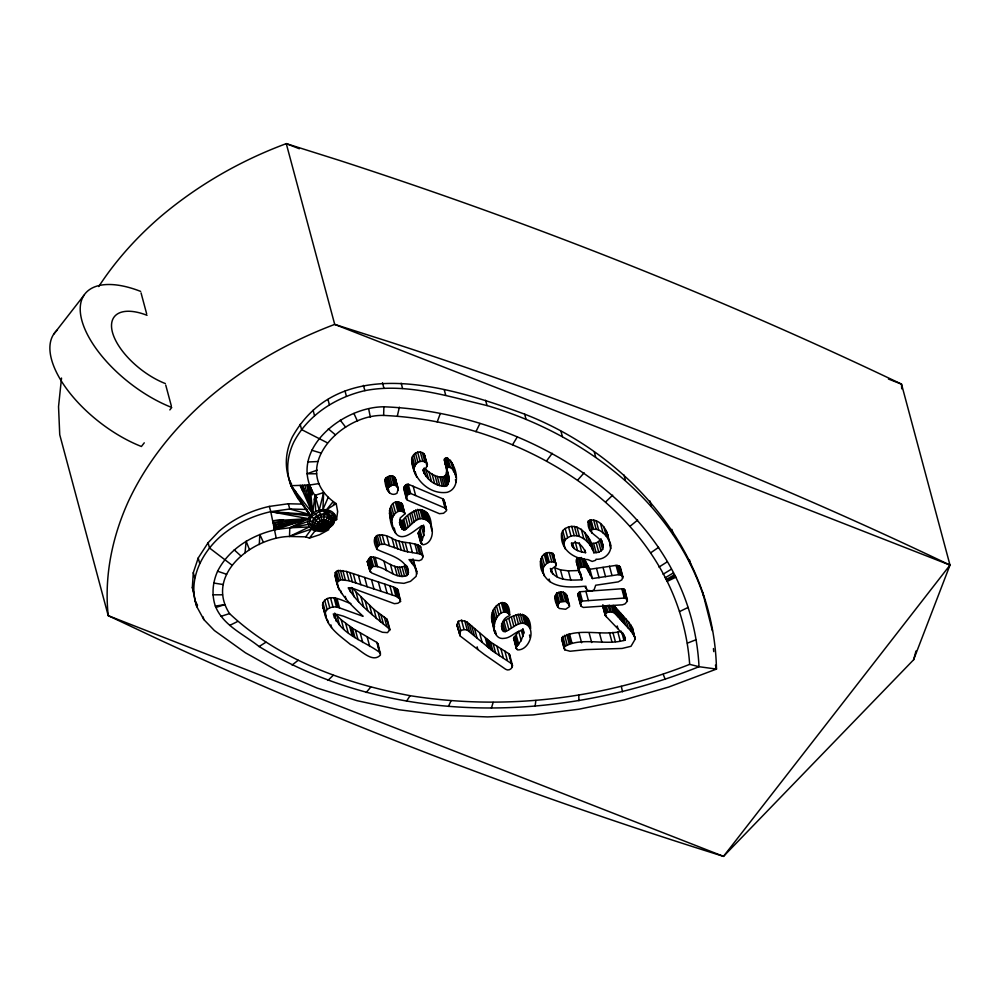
<?xml version="1.0" encoding="UTF-8"?>
<svg xmlns="http://www.w3.org/2000/svg" width="1000" height="1000" viewBox="0 0 1000 1000"><rect width="100%" height="100%" fill="white"/><g stroke="black" fill="none" stroke-linecap="round" stroke-linejoin="round"><path stroke-width="1.5" d="M521.138 640.688L523.825 632.975L522.438 630.438C515.662 630.9 511.225 637.925 504.288 638.35C494.412 640.025 493.663 627.688 492 620.85C488.1 605.775 510.375 591.663 509.625 615.638C503.425 617.6 500.275 624.288 502.612 630.562L505.087 631.7C512.175 629.012 520.462 618.663 528.05 625.6C535.225 632.962 528.4 650.4 517.562 649.912L516.275 648.475L513.575 638.237L518.65 631.413L521.138 640.688L516.287 646.725L516.275 648.475M495.262 633.438C490.4 624.987 500.15 605.112 509.738 614.612M312.25 494.875L312.262 490.2M309.075 517.95L319.55 511.463L324.462 510.938L323.663 522.238L321.238 529.55L319.762 530.413L312.438 528.263M580.887 574.175L581.838 579.8C571.512 580.275 556.725 581.263 550.763 570.862L550.975 569.612L556.263 565.55L553.062 553.475C540.675 548.45 537.362 565.337 543.263 573.387C550.1 588.787 570.425 587.5 584.575 586.25L587.6 590.413L592.087 590.913L594.163 589.637L595.7 585.237L618.25 581.875L621.9 579.8L622.837 576.587L620.35 567.312L618.725 565.75L616.087 565.375L589.9 569.263L584.175 558.638L586.663 567.925L592.388 578.55L618.575 574.65L621.213 575.025L622.837 576.587M334.363 522.275C330.788 529.362 322.337 531.287 315.188 529.587L311.75 527.275L309.75 524.062L309.8 520.275L311.562 516.55C303.137 505.363 293.05 494.338 289.55 480.45A90.975 67.925 -15 0 1 292.337 436.962C340.288 351.45 452.688 387.663 524.65 414.162C630.312 455.213 714.075 552.812 716.475 669.087L668.775 687.013L624.2 699.887L578.8 709.225L533.1 714.925L487.575 716.925L442.725 715.2L399.062 709.762L357.05 700.688L317.15 688.075L279.8 672.05L245.413 652.788L214.363 630.513L203.812 619.538L196.838 606.725L195.438 601.475L192.35 587.388L193.3 572.675L198.225 557.975L208.1 542.737L218.975 531.287A90.975 67.925 -15 0 1 269.35 506.413L288.35 503.762L302.387 504.113M319.762 530.413L324.675 529.9L332.675 524.812L334.425 521.075L334.425 514.25M634.85 637.013L631.1 631.312L616.163 614.688L613.675 605.4L628.612 622.038L632.362 627.737L635.138 639.212L631 646.3L622.075 648.45L586.125 649.587L570.062 651.25L564.763 649.812L564.188 646.963C580.875 636.188 606.062 646.287 625.163 640.025L623.812 635.85L621.138 632.225L605.513 615.837L602.688 604.85M567.075 597.25L566.362 594.487L563.188 592.112L556.938 592.9C553.013 597.325 555.712 604.425 559.188 608.45L565.625 609.275L569.562 606.538L567.112 595.887M624.9 591.912L624.438 589.362L621.812 588.775L579.938 591.763L577.837 594.475L581.2 606.3L583.325 607.438L622.463 604.812L624.987 603.938L627.388 601.188L624.95 590.138M689.675 664.362C601.438 699.188 503.862 710.688 410.1 695.675C344.837 683.438 278.612 659.638 229.537 613.587C204.213 574.2 253.225 537.25 289.513 536.45L289.8 527.8L308.575 518.675C313.087 507.275 335.262 505.462 336.525 519.738L337.65 511.538L336.213 503.65C287.312 470.475 339.9 414.1 383.625 415.425C522.55 421.637 678.75 513.1 689.675 664.362L699.025 666.7L716.475 669.087L715.425 665.15M383.625 415.425L383.9 406.788C528.362 412.375 690.812 508.913 699.025 666.7C559.35 722.925 390.475 726.775 259.113 646.55C243.738 634.212 223.088 625.6 215.35 606.087C211.438 594.612 212.688 582.212 217.587 571.237C228.713 549.325 251.175 535.475 274.575 529.938L308.575 518.675C306.462 523.475 309.513 528.962 314.275 530.612L321.275 531.587L328.8 529.675L319.613 534.725L309.438 538.075L305.725 536.862L289.513 536.45L309.375 526.938L289.8 527.8L276 529.525L274.337 528.787L284.188 525.325M424.325 468.025C429.475 472.837 437.362 479.137 444.762 476.262C449.075 471.075 444.538 464.7 444.475 459.05L446.675 457.788C456.85 464.05 462.013 488.025 447.163 492.337C428.363 495 412.038 477.425 411.675 459.263C412.2 453.4 419.45 449.538 424.05 453.787L427.388 464.613L426.075 467.95L423.188 470.312C425.838 479.575 437.575 488.3 447.25 485.55C452.125 477.275 444.8 467.625 444.475 459.05M398.038 592.175L398.113 590.175L396.838 588.65L393.45 586.938L346.6 571.475L338.188 570.487L335.238 572.612C335.025 591.362 350.613 604.3 363.1 616.312L339.513 607.9C334.637 605.825 327.95 606.875 325.4 611.962C325.325 626.663 340.525 636.15 350.588 644.613C358.975 647.788 371.763 664.325 380.487 655L378.1 643.875L376.85 642.412L352.463 628.263L341.262 619.85L334.65 613.138M380.588 653.162C366.625 641.838 338.963 634.237 334.45 614.725L337.375 614.462L343.562 616.225L382.463 632.275L387.525 632.638L389.875 629.4C375.188 616.912 358.175 604.95 348.188 587.812L351.75 587.975L394.363 603.675L397.887 603.263L400.525 601.462L398.113 590.175M314.275 499.875L315.05 495.325L323.638 492.562L322.9 509.55L328.212 497.312M423.8 535.462L424.25 527.725L422.1 525.588C414.038 530.212 400.85 545.037 393.85 530.262C388.713 522.675 385.662 495.337 402.175 503.675L404.85 513.938L400.2 518.013L399.688 522.55L402.163 529.225L404.988 529.862C411.337 525.662 417.575 514.775 426.337 520.037C435.412 524.7 434.087 543.625 422.912 544.775L420.7 542.788L418.212 533.5L421.325 526.175L423.8 535.462L420.7 542.788M404.663 512.95C397.762 506.712 389.65 517.638 392.137 524.538M259.3 544.562L259.8 534.475L263.387 542.25M332.388 519.625C333.587 529.65 316.925 534.225 312.875 525.037C311.875 516.138 324.588 511.8 330.8 517.062L331.887 520.062L331.45 516.013L328.45 514M378 645.713L378.1 643.875M582.312 579.475L579.025 571.788L576.538 562.5L576.95 558.562L581.55 557.537L584.038 566.825L586.663 567.925M196.838 606.725C187.537 580.988 201.012 553.65 220.387 536.55A90.975 67.925 -15 0 1 270.763 511.675L289.762 509.012L306.913 509.45M383.9 406.788C340.8 406.938 284.363 453.275 316.537 497.875M553.775 556.275L553.888 554.637M564.062 648.562L561.712 637.688C578.025 627.2 602.537 636.362 621.525 631.287M572.112 545.725L572.288 543.85C577.562 539.138 584.138 548.025 585.575 552.688C579.95 551.838 572 549.925 571.4 543.075M245.037 552.812L246.137 541.213L249.45 549.562M61.525 378.038L58.537 406.65L59.737 434.725L108.225 615.662L157.113 638.7A4982.6 3720.2 -15 0 0 723.512 856.363L913.6 659.788L950 565.1L901.513 384.137A4982.6 3720.2 -15 0 0 339.75 160.512L286.275 143.637C240.738 160.512 198.113 184.975 160.975 216.3A343.088 256.163 -15 0 0 98.737 286.562M507.15 606.362L507.25 605.325M370 571.562L367.325 561.638L370.037 557.337C381.938 555.2 392 570.938 404.288 566.3L405.662 564.9L408.137 574.175L406.775 575.588C394.487 580.212 384.425 564.475 372.525 566.625L369.85 570.487L371.637 572.938L394.35 582.4L403.938 583.35L410.487 581.35L416.15 576.337L416.788 571.638L413.013 559.075M387.262 621.225L386.788 619.012L373.913 609.35L351.613 587.525L354.1 596.8M416.788 571.638L415.062 567.263L409.025 559.587L419.15 560.7L421.712 559.587L423.175 556.575L420.425 546.312C411.887 541.45 400.725 543.663 392.038 538.325C381.213 531.962 368.663 533.875 377.038 549.412C388.212 555.087 408.05 558.562 408.137 574.175M377.038 549.412L377.312 547.25L374.825 537.962M535.112 706.162L535.862 700.512M444.087 501.325L442.6 498.762L408.212 484.212L405.688 484.888L404.025 487.05L404.538 490.525M444.212 500.4L446.575 510.613L443.537 513.288L439.425 513.7L407.512 500.175L406.438 499.025L403.675 488.587M335.238 572.612C338.288 578.425 336.15 585.025 339.588 590.538M424.9 455.337L425.688 461.213M509.775 657.613L509.675 654.775L508.7 653.612L490.513 642.025L466.912 621.95L461.538 620.288L458.3 621.287L457.075 625.487L460.3 636.1L484.525 654.638L505.637 669.262C508.988 671.6 513.763 667.837 512.163 664.062L492.987 651.3L467.212 630L464.025 629.575L460.788 630.562L459.562 634.763M325.625 617.137L322.55 605.05L322.912 602.675C329.225 592.225 342.938 601.163 350.9 603.562M557.35 606.2L559.425 602.188L556.938 592.9M385.1 479.9L385.975 477.925L389.663 475.75L392.788 476.112L395.037 477.6L398.225 488.562L397 493.263C389.113 498.05 384.65 486.062 385.1 479.9L387.688 490.75M387.587 489.188L385.312 478.625M556.375 563.913L555.55 562.75C549.087 559.113 540.712 566.45 543.263 573.387M627.438 599.412L624.3 598.05L582.425 601.05L580.55 602.6L581.2 606.3M602.888 544.562C599.45 534.862 587.15 534.763 588.162 522.112L588.438 520.825C599.075 516.688 608.263 530.487 608.65 539.788C614.888 549.012 606.613 560.075 596.05 559.237L595.65 560.275L592.212 561.425L587.975 559.6C573.75 559.163 559.913 549.388 561.55 533.638L562.712 530.612C576.975 517.3 593.263 538.587 593.825 552.775L598.75 552.288L602.6 549.487L603.2 547.238L601.812 540.588M590.65 531.4L588.438 520.825M397.4 415.775L399.363 407.175M446.7 509.675L445.087 508.05L410.7 493.5L407.225 495.138L406.438 499.025M336.525 519.738L335.9 518.112C331.675 527.837 317.025 525.3 309.8 520.275M395.475 482.738L395.75 479.275M323.638 492.562L319.2 510.188L315.05 495.325L312.625 513.475L290.95 485.7A90.975 67.925 -15 0 1 293.738 442.212C307.85 415 335.562 397.463 364.875 390.65C405.962 382.638 447.312 396.238 487.025 405.562C582.288 433.675 672.025 500.163 703.975 597.3M324.462 510.938L329.05 511.763C327.2 518.688 323.9 526.888 316.65 529.538L313.75 527.6L312.075 524.888C310.938 515.425 324.762 510.5 331.2 516.475L331.887 520.062M913.6 659.788L916 651.025M491.438 708.088L493.137 702.387M414.162 468.55C414.688 462.675 421.938 458.812 426.538 463.075L427.388 464.613M437.188 421.987L440.288 413.575M564.35 546.688L564.038 542.925L565.2 539.888C575.638 529.012 590.75 541.125 593.825 552.775M448.413 706.425L451.062 700.763M475.938 431.7L479.925 423.5M334.425 521.075L335.9 518.112M329.05 511.763L332.475 514.075C328.787 521.613 320.662 528.8 311.75 527.275M512.575 444.7L517.375 436.788M377.312 547.25L379.775 544.513L384.712 544.237L404.688 551.225L420.75 554.087L423.175 556.575M584.038 566.825L579.438 567.837L579.025 571.788M406.525 701.225L410.1 695.675M605.175 614.125C607.8 610.625 613.612 611.35 616.163 614.688M305.725 536.862L311.462 529.062L289.513 536.45M546.663 460.838L552.238 453.288M53.675 334.237L84.012 295.225M144.262 442.825L141.412 446.488A90.312 42.775 37.9 0 1 66.037 388.025A90.312 42.775 37.9 0 1 57.387 330.037M169.85 409.913L171.75 407.475A90.312 42.775 37.9 0 1 81.825 320.35A90.312 42.775 37.9 0 1 140.65 291.4M309.438 538.075L315.212 530.662M950 565.1L723.512 856.363L108.225 615.662C104.038 576.625 112.137 537.238 128.25 501.65A343.088 256.163 -15 0 1 209.45 397.238C246.6 365.875 289.262 341.525 334.712 324.4L388.237 341.475A4982.6 3720.2 -15 0 1 950 565.1L334.712 324.4L286.275 143.637L299.35 148.75M332.775 502.062L326.55 509.663L336.213 503.65L333.338 504.087M446.962 468.325L447.775 467.35L450.375 467.512L452.938 469.45L455.487 474.525M366.213 692.513L370.675 687.163M337.725 581.888L340.675 579.763L349.087 580.75L395.925 596.213L400.6 599.462M591.337 543.5L596.275 543L600.112 540.212L602.6 549.487M577.85 479.938L584.125 472.825M387.8 487.9L392.15 485.037L394 485.05L396.15 485.737L398.225 488.562M327.938 680.413L333.237 675.312M605.788 501.8L612.688 495.175M402.163 529.225L399.675 519.938L402.5 520.575C413.125 507.075 430.412 503.7 431.388 526.487M630.163 526.175L637.612 520.1M292.113 665.025L298.2 660.275M650.725 552.8L658.625 547.325M259.113 646.55L265.938 642.212M658.975 567.087L667.075 561.938M505.087 631.7L502.6 622.425C513.025 613.587 530.45 608.438 530.625 628.763M663.1 574.237L671.287 569.237M665.163 577.812L673.4 572.888M666.188 579.6L674.45 574.712M674.975 575.638L666.712 580.487L675.512 576.55M590.925 530.1C598.05 526.663 605.413 534.012 608.65 539.788M229.662 625.413L237.3 621.663M667.225 581.375L675.788 577.225M679.5 611.6L688.062 607.45M559.425 602.188L565.675 601.388L569.587 605.175M687.412 643.138L696.15 639.688M317.2 470.112L307 473.775L316.625 473.787M307.887 521.562L289.8 527.8L308.15 524.388M216.075 607.413L224.662 604.637L215.35 606.087M220.938 616.35L229.537 613.587M283.012 524.862L274.1 527.65L308.575 518.675L270.763 511.675L269.35 506.413M329.3 527.875L326.238 527.238L323.175 524.637L315.075 513.525M274.337 528.787L308.575 518.675L272.663 520.8L283.475 519.712M282.675 523.225L273.625 525.363L308.575 518.675L273.137 523.088L282.337 521.6M318.775 483.612L309.462 485.062L290.95 485.7L310.188 515.925L270.763 511.675L276.25 538.3M307.75 461.987L317.9 461.538M557.212 577.013L554.725 567.725L560.45 569.862L568.337 570.85L579.35 570.525M212.887 594.8L222.512 594.812M324.45 512.863L328.663 513.237M324.462 511.875L328.862 512.463M281.238 513.225L270.763 511.675L309.8 514.45L310.188 515.925M213.637 583.013L223.175 584.538M311.7 450.225L320.85 453M217.587 571.237L226.612 574.288M309.75 524.062C318.225 527.45 328.888 524.5 334.475 517.3L332.475 514.075M888.438 379.025L901.513 384.137L901.712 388.812M327.25 442.75L301.575 429.588L300.175 424.325M309.188 491.15L308.312 485.1L310.163 486.35L312.625 513.475L300.212 485.387L302.738 490.988M327.7 516.263L330.188 517.938M232.037 565.188L209.5 547.987L208.1 542.737M328.325 428.837L335.2 434.637M234.213 549.862L240.85 555.887M419.5 535.1L418.212 533.5M311.562 516.55C316.675 521.613 323.75 526.962 331.362 525.513L332.85 522.375L332.887 519.2L331.45 516.013M605.163 615.188L602.675 605.9L603.675 607.312M295.788 491.688L290.95 485.7L309.8 514.45L289.762 509.012L288.35 503.762M316.9 497.663L315.05 495.325L315.125 499.75M340.25 420.188L345.6 427.113M588.162 522.112L589.5 523.95M316.737 497.663L315.05 495.325L315.688 511.525M554.862 596.912L558.025 607.275M514.325 640.075L513.575 638.237M561.575 639.288L564.763 649.812M457.075 625.487L460.3 636.1M289.55 480.45L291.637 484.3M195.438 601.475L197.525 605.312M413.625 466.8L411.675 459.263M353.913 413.45L357.488 421.238M323.137 607.85L324.387 610.837M663.162 674.325L665.275 679.388M606.163 530.5L610.638 545.988M304.662 491.062L302.525 485.3L312.625 513.475L308.312 485.1M576.538 562.5L577.275 564.538M389.65 515.25L391.375 520.988M367.325 561.638L370.575 572.3M304.837 485.225L312.625 513.475L307.15 485.138L308.2 490.938M319.55 511.463L324.975 530.962M712.412 630.913L702.575 592.05M689.488 559.837L690.888 565.087M671.888 529.375L673.3 534.625M649.987 501L651.388 506.25M624 475.012L625.413 480.275M594.225 451.725L595.638 456.975M619.763 566.375L622.25 575.662M620.325 569.012L622.812 578.288M618.725 565.75L621.213 575.025M624.438 589.362L626.925 598.638M626.675 598.538L627.388 601.188M617.425 565.413L619.913 574.688M623.55 588.95L626.038 598.237M622.587 588.8L625.075 598.075M616.087 565.375L618.575 574.65M621.812 588.775L624.3 598.05M635.138 639.212L632.362 627.737M609.663 544.575L610.725 548.55M631.013 625.138L633.5 634.425M603.812 526.825L606.3 536.1M628.612 622.038L631.1 631.312M600.538 523.587L603.025 532.863M625.788 618.812L628.275 628.1M623.138 615.887L625.625 625.163M609.487 566.225L611.975 575.5M622.288 614.913L624.775 624.2M596.175 520.75L598.65 530.025M601.075 539.275L603.2 547.238M600.8 538.85L601.512 541.5M620.862 613.337L623.35 622.612M619.138 611.438L621.625 620.725M593.663 519.975L596.15 529.263M617.35 609.487L619.837 618.763M624.688 636.425L625.388 639.087M623.737 634.712L625.163 640.025M598.612 541.925L601.1 551.213M623.112 633.2L623.812 635.85M615.75 607.725L618.237 617M621.875 632.612L624.012 640.562M614.575 606.425L617.062 615.7M590.988 519.938L593.475 529.225M590.375 520.05L592.863 529.325M603.038 567.388L605.525 576.663M596.275 543L598.75 552.288M612.712 605.525L614.837 613.475M589.637 520.225L592.125 529.513M617.238 625.95L617.95 628.6M591.275 530.575L591.987 533.225M611.388 605.775L613.162 612.4M617.8 631.912L620.288 641.188M593.663 543.462L596.15 552.737M609.45 605.125L611.225 611.75M608.062 605.212L609.837 611.838M560.988 431.362L562.4 436.613M589.85 540.2L592.337 549.487M596.562 568.513L599.05 577.788M587.7 536.337L590.188 545.625M606.2 605.575L607.975 612.212M612.863 632.337L615.35 641.612M604.987 606.025L606.763 612.65M584.862 532.487L587.35 541.775M603.638 605.325L605.763 613.288M605.087 612.612L606.163 616.587M603.025 606.55L605.513 615.837M609.45 632.575L611.938 641.85M581.275 529.188L583.763 538.475M584.862 550.037L585.575 552.688M589.9 569.263L592.388 578.55M587.725 565.925L590.212 575.2M576.9 526.962L579.388 536.237M586.3 563.1L588.787 572.388M585.237 560.725L587.725 570M579.25 542.737L581.725 552.013M583.5 559.163L585.625 567.112M574.425 526.413L576.912 535.688M571.737 526.375L574.212 535.662M579.825 557.587L582.312 566.862M575.075 541.325L577.562 550.6M599.45 633.025L601.938 642.312M578.387 557.85L580.875 567.125M585.812 586.087L586.525 588.737M585.887 591.263L588.375 600.538M568.55 526.9L571.038 536.175M576.95 558.562L579.438 567.837M572.625 543.2L574.05 548.5M580.163 572.175L581.587 577.487M576.287 559.612L581.838 579.8M571.75 543.225L572.812 547.2M576.225 560.95L579.763 573.812M565.138 528.35L567.625 537.638M579.938 591.763L582.425 601.05M562.712 530.612L565.2 539.888M578.75 592.375L581.237 601.65M589.212 633.263L591.7 642.55M578.062 593.325L580.55 602.6M561.55 533.638L564.038 542.925M577.837 594.475L580.475 604.963M562.775 539.688L565.262 548.962M568.337 570.85L570.825 580.125M524.65 414.162L526.062 419.412M579.125 633.5L581.613 642.775M560.45 569.862L562.938 579.138M566.362 594.487L569.2 605.212M564.987 593.1L567.475 602.388M553.062 553.475L556.263 565.55M563.188 592.112L565.675 601.388M551.45 552.737L553.938 562.025M561.125 591.788L563.612 601.062M560.075 591.875L562.562 601.163M549.3 552.537L551.788 561.825M558.675 592.15L561.163 601.425M569.55 634L572.025 643.275M551.3 568.612L552.712 573.913M546.825 552.925L549.312 562.212M568.212 634.163L570.7 643.45M550.375 568.438L551.438 572.413M545.45 553.413L547.938 562.7M556.388 594.288L558.875 603.575M566.712 634.5L569.2 643.775M555.525 595.25L558.013 604.525M544.2 554.175L546.688 563.45M555 596.1L557.487 605.375M564.6 635.262L567.087 644.538M549.138 579L549.85 581.65M542.087 556.275L544.575 565.562M562.825 636.337L565.312 645.612M540.8 558.562L543.288 567.85M561.712 637.688L564.188 646.963M540.35 561.138L544.225 575.862M485.613 400.3L487.025 405.562M527.7 618.65L530.188 627.925M526.75 617.487L529.237 626.775M525.562 616.312L528.05 625.6M524.425 615.4L526.912 624.675M529.487 635.013L530.2 637.663M523.362 614.712L525.85 624M522.362 614.237L524.85 623.513M520.237 613.763L522.725 623.038M523.025 629.012L523.737 631.663M522.762 629L523.825 632.975M518.162 613.975L520.65 623.263M521.2 629.925L522.975 636.562M516 614.763L518.488 624.038M513.587 615.988L516.075 625.275M511.425 617.275L513.913 626.55M516.275 635.15L518.763 644.438M515.5 636.013L517.987 645.288M507.5 607.688L509.275 614.312M506.45 604.25L508.938 613.538M514.837 636.562L517.325 645.837M505.25 603.337L507.738 612.625M514.263 636.987L516.75 646.263M508.95 618.825L511.425 628.1M513.8 637.45L516.287 646.725M514.688 641.4L516.812 649.35M504.162 602.775L506.637 612.05M502.713 602.425L505.2 611.712M506.438 620.413L508.925 629.7M501.3 602.525L503.787 611.812M444.3 389.95L445.712 395.2M504.113 621.763L506.6 631.05M498.688 603.675L501.175 612.962M501.525 623.688L503.65 631.638M496.413 605.65L498.9 614.925M509.675 654.775L512.475 665.45M501.35 625.925L502.612 630.562M508.7 653.612L512.263 666.888M494.562 607.825L497.05 617.112M504.825 651.025L507.312 660.3M493.175 610.087L495.662 619.362M492.4 612.375L494.888 621.65M452.075 462.587L455.962 477.262M492.075 614.775L494.562 624.05M450.45 460.175L452.938 469.45M500.875 648.675L503.363 657.962M455.412 479.637L456.112 482.287M492.062 617.362L494.55 626.65M495.288 630.8L496.362 634.775M492 620.85L494.487 630.138M447.887 458.225L450.375 467.512M446.675 457.788L449.162 467.062M496.962 646.388L499.45 655.662M445.288 458.062L447.775 467.35M444.35 460.037L448.675 476.287M446.587 469.637L449.075 478.925M493.2 643.975L495.688 653.25M446.5 472.312L448.988 481.6M445.75 474.963L448.237 484.237M490.513 642.025L492.987 651.3M444.762 476.262L447.25 485.55M488.462 640.4L490.95 649.675M443.35 476.987L445.838 486.262M486.788 639L489.275 648.288M485.238 637.725L487.725 647.013M441.688 477.2L444.175 486.475M439.9 477.038L442.388 486.312M443.812 499.65L446.3 508.938M479.675 633.1L482.163 642.375M444.438 502.663L446.225 509.288M437.275 476.375L439.762 485.65M443.188 499.1L445.675 508.387M442.6 498.762L445.087 508.05M435 475.487L437.488 484.762M474.513 628.562L477 637.85M432.088 474.062L434.575 483.338M471.788 626.112L474.275 635.4M477.137 646.838L477.85 649.5M424.05 453.787L426.538 463.075M429.012 472.137L431.488 481.425M426.4 463.862L427.113 466.512M469.263 623.837L471.75 633.112M422.4 452.675L424.888 461.962M466.912 621.95L469.4 631.237M426.037 469.812L428.525 479.087M420.312 452.038L422.8 461.325M401.175 383.212L402.575 388.462M423.825 468.462L425.962 476.425M464.725 620.712L467.212 630M423.013 469.5L424.075 473.475M417.65 452.075L420.125 461.35M461.538 620.288L464.025 629.575M415.462 453L417.95 462.275M413.725 454.65L416.213 463.938M458.3 621.287L460.788 630.562M412.413 456.875L414.9 466.163M427.375 513.275L429.862 522.562M430.625 525.7L432.038 531M457 624.087L459.487 633.362M426.688 512.562L429.175 521.85M415.213 471.812L416.637 477.113M425.387 511.65L427.875 520.925M411.675 461.538L415.062 474.038M423.85 510.75L426.337 520.037M422.438 510.087L424.925 519.375M421.163 509.637L423.65 518.925M420.012 509.363L422.5 518.65M413.15 486.213L415.637 495.487M423.537 525.075L424.25 527.725M423.025 525.938L424.438 531.25M417.738 509.3L420.225 518.575M382.463 382.738L383.875 387.987M415.712 509.875L418.2 519.15M408.212 484.212L410.7 493.5M420.025 530.125L422.512 539.4M406.875 484.288L409.363 493.575M419.487 531.075L421.975 540.35M413.75 510.988L416.238 520.275M418.988 531.7L421.475 540.975M421.287 541.725L421.987 544.375M418.537 532.2L421.025 541.487M405.688 484.888L408.175 494.162M418.2 532.725L421.2 543.638M404.738 485.863L407.225 495.138M411.688 512.575L414.175 521.85M404.025 487.05L406.512 496.337M404.888 491.85L407.025 499.812M418.263 544.8L420.75 554.087M409.888 514.163L412.375 523.438M416.975 544.412L419.462 553.688M407.837 516.062L410.325 525.35M414.9 544L417.388 553.275M395.037 477.6L397.512 486.887M404.85 513.938L402.175 503.675M405.775 518.013L408.263 527.288M395.863 481.125L398.35 490.412M401.05 502.8L403.537 512.087M393.663 476.45L396.15 485.737M392.788 476.112L395.275 485.387M399.575 502.163L402.062 511.438M403.837 519.688L406.325 528.975M409.913 543.288L412.4 552.575M391.512 475.775L394 485.05M398.3 501.825L400.788 511.1M402.5 520.575L404.988 529.862M412.938 559.312L416.85 573.962M396.737 501.75L399.225 511.037M389.663 475.75L392.15 485.037M401.037 520.775L403.525 530.05M411.025 559.362L412.088 563.337M395.35 502.1L397.837 511.375M388.288 476.812L390.775 486.1M363.462 385.4L364.875 390.65M399.6 522.15L401.025 527.45M405.213 542.638L407.7 551.912M399.462 522.463L400.163 525.125M386.975 477.35L389.462 486.637M385.975 477.925L388.462 487.2M393.05 503.638L395.538 512.925M388.312 488.9L389.375 492.875M402.2 541.95L404.688 551.225M391.337 505.9L393.825 515.188M407.325 566.862L408.387 570.837M406.775 565.938L408.562 572.562M390.112 508.288L392.6 517.562M398.8 540.887L401.287 550.175M394.188 527.925L395.6 533.225M389.387 510.65L391.875 519.925M404.288 566.3L406.775 575.588M389.275 512.938L393.85 530.262M395.312 539.625L397.788 548.9M402.1 567.05L404.588 576.325M392.038 538.325L394.525 547.612M399.613 567.288L402.1 576.562M397.375 567.125L399.862 576.4M386.812 536.275L389.3 545.55M394.725 566.263L397.212 575.538M345.025 391.062L346.425 396.312M398.387 593.5L400.525 601.462M390.4 564.325L392.887 573.612M396.838 588.65L399.325 597.925M382.225 534.95L384.712 544.237M395.012 587.575L397.5 596.862M393.45 586.938L395.925 596.213M379.35 534.75L381.838 544.025M377.287 535.237L379.775 544.513M384.012 561.35L386.5 570.638M389.875 585.712L392.362 595M375.825 536.337L378.312 545.625M384.637 583.987L387.125 593.275M375.138 557.375L377.625 566.663M373.375 556.838L375.863 566.125M378.338 581.925L380.825 591.213M370.988 556.9L373.475 566.175M387.388 620.125L389.875 629.4M327.975 399.475L329.375 404.725M386.788 619.012L389.738 630.513M370.037 557.337L372.525 566.625M369.4 558.125L371.887 567.4M384.237 616.838L386.725 626.112M368.612 559.225L371.1 568.5M367.925 560.262L370.4 569.538M367.362 561.2L369.85 570.487M371.5 579.688L373.988 588.975M380.95 614.775L383.438 624.062M378.225 613L380.712 622.288M373.913 609.35L376.4 618.625M364.675 577.475L367.15 586.763M369.525 605.275L372.013 614.55M378.363 647.038L380.138 653.675M376.85 642.412L379.338 651.688M358.425 575.45L360.913 584.725M365.2 601.138L367.688 610.413M313.087 410.275L314.488 415.525M361.062 597.263L363.55 606.55M353.312 573.787L355.8 583.062M356.1 592.463L358.587 601.737M349.888 572.663L352.375 581.95M367.238 637.2L369.725 646.475M346.6 571.475L349.087 580.75M349.45 588.075L350.513 592.05M360.262 633.212L362.75 642.487M342.85 570.55L345.337 579.837M340.412 570.3L342.887 579.587M355.5 630.288L357.987 639.575M345.288 596.375L346 599.038M338.188 570.487L340.675 579.763M352.463 628.263L354.95 637.537M336.413 571.213L338.888 580.5M350.65 626.962L353.137 636.237M340.812 590.862L341.525 593.513M349.637 626.213L352.125 635.487M334.862 575.212L338.088 587.45M345.637 623.337L348.125 632.625M337.025 598.612L339.513 607.9M335.55 598.1L338.025 607.388M341.262 619.85L343.75 629.125M334.038 597.75L336.525 607.025M337.125 616.038L339.613 625.325M330.475 597.638L332.962 606.925M334.538 614.825L336.312 621.45M333.325 613.85L334.4 617.825M327.262 598.5L329.75 607.775M297.225 495.887L297.925 498.512M324.675 600.2L327.163 609.487M330.887 624.862L331.6 627.513M327.775 620.363L328.475 623.013M322.912 602.675L325.4 611.962M324.75 612.163L326.875 620.112M322.55 605.05L325.037 614.325M141.05 292.9L146.65 313.812M165.738 385.062L171.35 405.975M198.225 557.975L199.625 563.237M193.3 572.675L194.7 577.925M203.113 616.912L203.812 619.538M192.35 587.388L193.762 592.638M420.425 546.312L420.688 547.288M621.337 686.4L622.513 691.737M368.675 408.913L370.363 417.275M607.75 534.663L608.15 536.712M453 465.25L453.587 471.75M428.9 517.2L429.338 520.212M713.438 648.562L713.763 651.612M310.163 486.35L310.538 492.5M310.863 487.625L311.112 492.2M578.75 695.163L578.962 700.7M165.338 383.562A53.113 25.15 37.9 0 1 112.463 332.337A53.113 25.15 37.9 0 1 147.05 315.312M320.312 524.375L320.312 525.237C321.463 527.9 326.375 526.625 325.95 523.7L324.712 522.438L322.55 522.362L320.312 524.375M317.45 523.787L317.438 525.487C319.7 530.725 329.35 528.175 328.55 522.45C326.475 517.788 318.825 519.3 317.45 523.787M314.688 522.888L314.662 525.363C317.962 533.013 332.038 529.288 330.887 520.938C327.863 514.138 316.663 516.325 314.688 522.888"/></g></svg>
